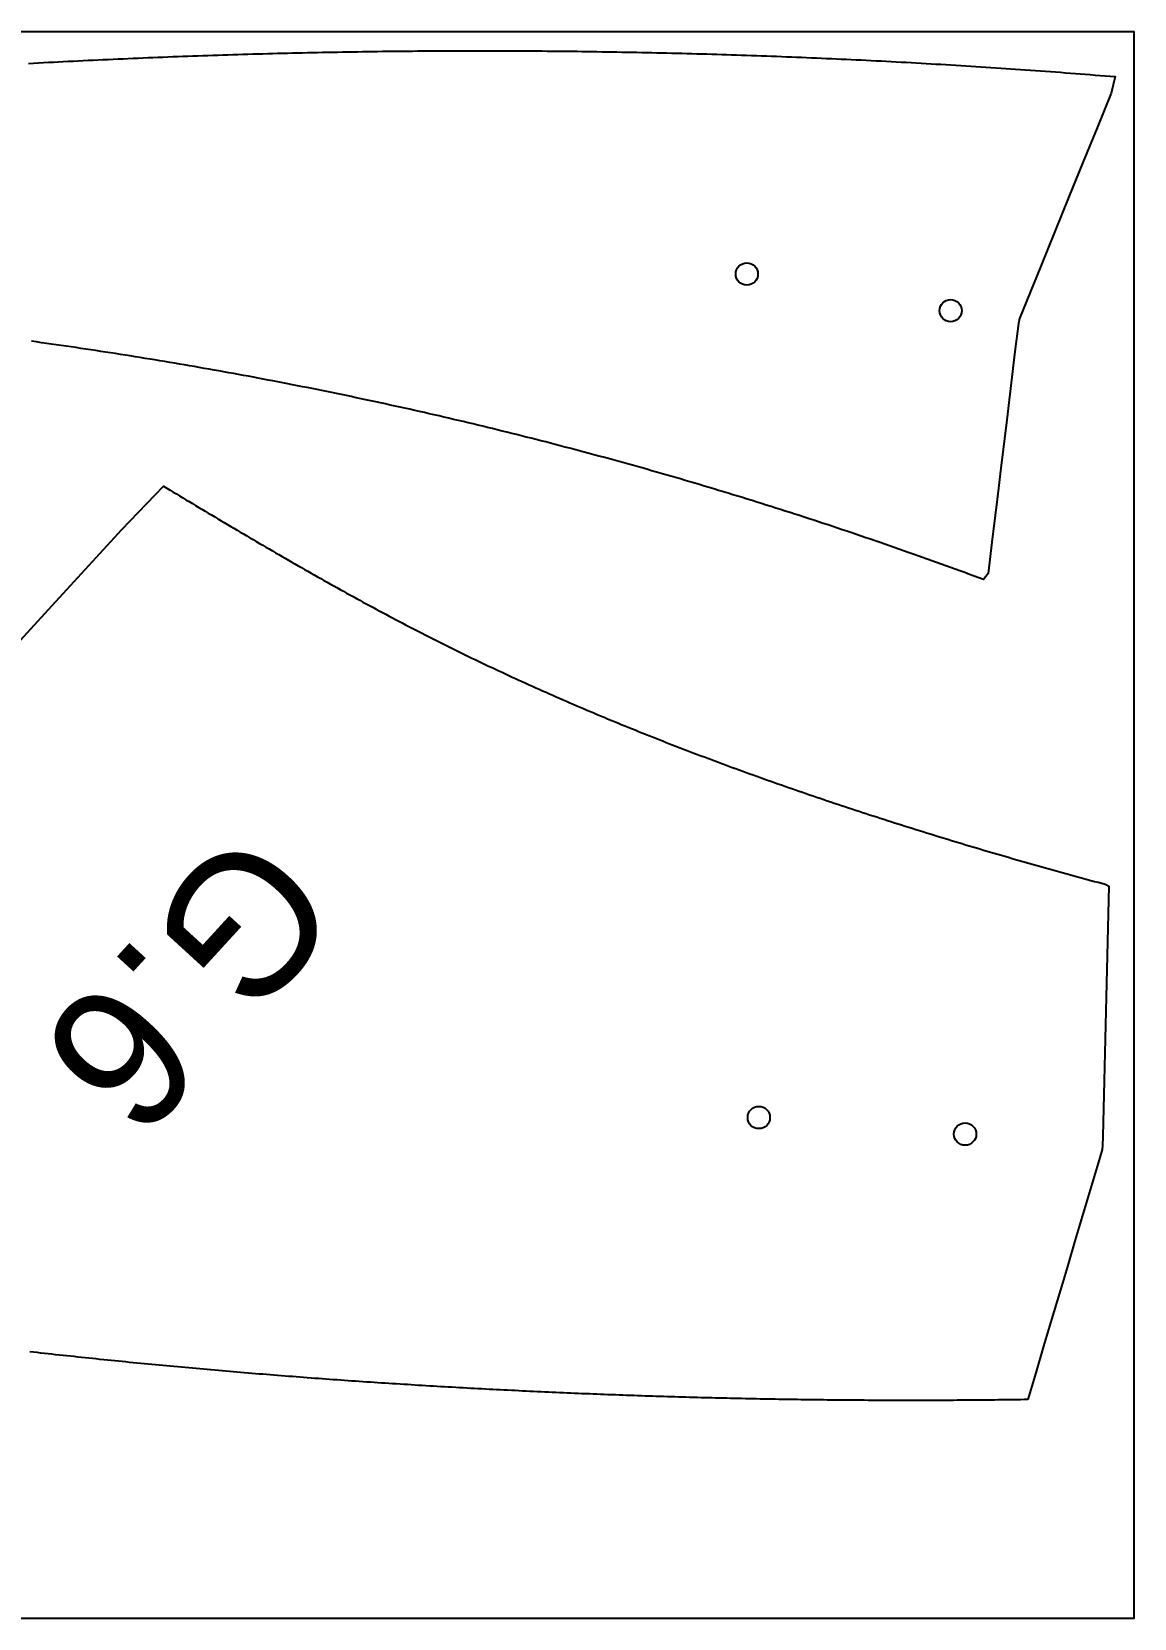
# Model space of a CAD drawing. Extents: x 2 to 206, y 2 to 48.
# Drawn here: x 64.36 to 96.32, y 1.94 to 47.94 of the extents above; entities that cross this region are included whole.
import ezdxf

# ---------------------------------------------------------------- set-up
doc = ezdxf.new("R2010")
doc.units = 0
doc.layers.get('0').update_dxf_attribs({"linetype": 'CONTINUOUS'})
for name, color, linetype in [('ANNOTATION', 7, 'CONTINUOUS'), ('CUT_SHEET', 1, 'CONTINUOUS'), ('DRILLING', 3, 'CONTINUOUS')]:
    doc.layers.add(name, color=color, linetype=linetype)
doc.styles.add('TW_CEN_MT', font='txt')

# ---------------------------------------------------------------- blocks, each defined once
blk = doc.blocks.new('*U10')
at = {"layer": 'ANNOTATION', "color": 7, "style": 'TW_CEN_MT'}
blk.add_text('G.6', height=4.1481, rotation=227.5486, dxfattribs=at).set_placement((70.441, 25.075))

msp = doc.modelspace()

# ---------------------------------------------------------------- linework, layer by layer
for points in [[(64.2611, 47.0215, 0), (64.4055, 47.0295, 0), (64.5499, 47.0374, 0), (64.6943, 47.0452, 0), (64.8387, 47.053, 0), (64.9831, 47.0606, 0), (65.1275, 47.0682, 0), (65.2719, 47.0757, 0), (65.4163, 47.0831, 0), (65.5607, 47.0904, 0), (65.7051, 47.0976, 0), (65.8496, 47.1047, 0), (65.994, 47.1118, 0), (66.1384, 47.1187, 0), (66.2829, 47.1256, 0), (66.4273, 47.1324, 0), (66.5718, 47.1391, 0), (66.7162, 47.1457, 0), (66.8607, 47.1523, 0), (67.0052, 47.1587, 0), (67.1497, 47.1651, 0), (67.2941, 47.1713, 0), (67.4386, 47.1775, 0), (67.5831, 47.1836, 0), (67.7276, 47.1896, 0), (67.8721, 47.1955, 0), (68.0166, 47.2013, 0), (68.1611, 47.2071, 0), (68.3056, 47.2127, 0), (68.4501, 47.2183, 0), (68.5946, 47.2238, 0), (68.7391, 47.2292, 0), (68.8837, 47.2344, 0), (69.0282, 47.2397, 0), (69.1727, 47.2448, 0), (69.3173, 47.2498, 0), (69.4618, 47.2547, 0), (69.6063, 47.2596, 0), (69.7509, 47.2644, 0), (69.8954, 47.269, 0), (70.04, 47.2736, 0), (70.1845, 47.2781, 0), (70.3291, 47.2825, 0), (70.4737, 47.2868, 0), (70.6182, 47.2911, 0), (70.7628, 47.2952, 0), (70.9074, 47.2993, 0), (71.052, 47.3032, 0), (71.1965, 47.3071, 0), (71.3411, 47.3109, 0), (71.4857, 47.3146, 0), (71.6303, 47.3182, 0), (71.7749, 47.3217, 0), (71.9195, 47.3251, 0), (72.0641, 47.3285, 0), (72.2087, 47.3317, 0), (72.3533, 47.3349, 0), (72.4979, 47.3379, 0), (72.6425, 47.3409, 0), (72.7871, 47.3438, 0), (72.9317, 47.3466, 0), (73.0763, 47.3493, 0), (73.2209, 47.3519, 0), (73.3656, 47.3545, 0), (73.5102, 47.3569, 0), (73.6548, 47.3593, 0), (73.7994, 47.3615, 0), (73.944, 47.3637, 0), (74.0887, 47.3658, 0), (74.2333, 47.3678, 0), (74.3779, 47.3697, 0), (74.5226, 47.3715, 0), (74.6672, 47.3732, 0), (74.8118, 47.3748, 0), (74.9565, 47.3764, 0), (75.1011, 47.3778, 0), (75.2457, 47.3792, 0), (75.3904, 47.3805, 0), (75.535, 47.3816, 0), (75.6796, 47.3827, 0), (75.8243, 47.3837, 0), (75.9689, 47.3846, 0), (76.1136, 47.3854, 0), (76.2582, 47.3862, 0), (76.4029, 47.3868, 0), (76.5475, 47.3874, 0), (76.6921, 47.3878, 0), (76.8368, 47.3882, 0), (76.9814, 47.3885, 0), (77.1261, 47.3886, 0), (77.2707, 47.3887, 0), (77.4154, 47.3887, 0), (77.56, 47.3886, 0), (77.7047, 47.3885, 0), (77.8493, 47.3882, 0), (77.994, 47.3878, 0), (78.1386, 47.3874, 0), (78.2832, 47.3868, 0), (78.4279, 47.3862, 0), (78.5725, 47.3855, 0), (78.7172, 47.3847, 0), (78.8618, 47.3837, 0), (79.0065, 47.3828, 0), (79.1511, 47.3817, 0), (79.2958, 47.3805, 0), (79.4404, 47.3792, 0), (79.585, 47.3778, 0), (79.7297, 47.3764, 0), (79.8743, 47.3748, 0), (80.0189, 47.3732, 0), (80.1636, 47.3715, 0), (80.3082, 47.3696, 0), (80.4528, 47.3677, 0), (80.5975, 47.3657, 0), (80.7421, 47.3636, 0), (80.8867, 47.3614, 0), (81.0314, 47.3592, 0), (81.176, 47.3568, 0), (81.3206, 47.3543, 0), (81.4652, 47.3518, 0), (81.6099, 47.3491, 0), (81.7545, 47.3464, 0), (81.8991, 47.3436, 0), (82.0437, 47.3406, 0), (82.1883, 47.3376, 0), (82.3329, 47.3345, 0), (82.4775, 47.3313, 0), (82.6221, 47.328, 0), (82.7667, 47.3246, 0), (82.9113, 47.3212, 0), (83.0559, 47.3176, 0), (83.2005, 47.3139, 0), (83.3451, 47.3102, 0), (83.4897, 47.3064, 0), (83.6343, 47.3024, 0), (83.7789, 47.2984, 0), (83.9235, 47.2943, 0), (84.0681, 47.2901, 0), (84.2126, 47.2857, 0), (84.3572, 47.2813, 0), (84.5018, 47.2769, 0), (84.6463, 47.2723, 0), (84.7909, 47.2676, 0), (84.9355, 47.2628, 0), (85.08, 47.258, 0), (85.2246, 47.253, 0), (85.3691, 47.248, 0), (85.5137, 47.2428, 0), (85.6582, 47.2376, 0), (85.8027, 47.2323, 0), (85.9473, 47.2268, 0), (86.0918, 47.2213, 0), (86.2363, 47.2157, 0), (86.3809, 47.21, 0), (86.5254, 47.2042, 0), (86.6699, 47.1984, 0), (86.8144, 47.1924, 0), (86.9589, 47.1863, 0), (87.1034, 47.1801, 0), (87.2479, 47.1739, 0), (87.3924, 47.1675, 0), (87.5369, 47.1611, 0), (87.6814, 47.1546, 0), (87.8258, 47.1479, 0), (87.9703, 47.1412, 0), (88.1148, 47.1344, 0), (88.2593, 47.1275, 0), (88.4037, 47.1205, 0), (88.5482, 47.1134, 0), (88.6926, 47.1062, 0), (88.8371, 47.0989, 0), (88.9815, 47.0915, 0), (89.1259, 47.084, 0), (89.2704, 47.0765, 0), (89.4148, 47.0688, 0), (89.5592, 47.0611, 0), (89.7036, 47.0532, 0), (89.848, 47.0453, 0), (89.9924, 47.0372, 0), (90.1368, 47.0291, 0), (90.2812, 47.0209, 0), (90.4256, 47.0126, 0), (90.57, 47.0041, 0), (90.7143, 46.9956, 0), (90.8587, 46.987, 0), (91.003, 46.9783, 0), (91.1474, 46.9695, 0), (91.2917, 46.9607, 0), (91.4361, 46.9517, 0), (91.5804, 46.9426, 0), (91.7247, 46.9334, 0), (91.8691, 46.9242, 0), (92.0134, 46.9148, 0), (92.1577, 46.9054, 0), (92.302, 46.8958, 0), (92.4463, 46.8862, 0), (92.5906, 46.8765, 0), (92.7348, 46.8666, 0), (92.8791, 46.8567, 0), (93.0234, 46.8467, 0), (93.1676, 46.8366, 0), (93.3119, 46.8264, 0), (93.4561, 46.8161, 0), (93.6004, 46.8057, 0), (93.7446, 46.7952, 0), (93.8888, 46.7846, 0), (94.033, 46.7739, 0), (94.1772, 46.7632, 0), (94.3214, 46.7523, 0), (94.4656, 46.7413, 0), (94.6098, 46.7303, 0), (94.754, 46.7192, 0), (94.8981, 46.7079, 0), (95.0423, 46.6966, 0), (95.1865, 46.6852, 0), (95.3306, 46.6736, 0), (95.4747, 46.662, 0), (95.6189, 46.6503, 0), (95.763, 46.6385, 0), (95.645, 46.1561, 0), (95.2375, 45.1541, 0), (94.83, 44.152, 0), (94.4224, 43.1499, 0), (94.0149, 42.1479, 0), (93.6074, 41.1458, 0), (93.1999, 40.1437, 0), (92.9925, 39.6251, 0), (92.9591, 39.4844, 0), (92.8597, 38.6711, 0), (92.7297, 37.5972, 0), (92.5996, 36.5232, 0), (92.4695, 35.4493, 0), (92.3394, 34.3754, 0), (92.2094, 33.3015, 0), (92.0793, 32.2276, 0), (91.9447, 32.0567, 0), (91.8091, 32.1071, 0), (91.6733, 32.1573, 0), (91.5375, 32.2074, 0), (91.4017, 32.2573, 0), (91.2658, 32.3071, 0), (91.1299, 32.3567, 0), (90.9939, 32.4062, 0), (90.8578, 32.4555, 0), (90.7217, 32.5046, 0), (90.5856, 32.5537, 0), (90.4494, 32.6025, 0), (90.3131, 32.6512, 0), (90.1768, 32.6998, 0), (90.0404, 32.7482, 0), (89.904, 32.7965, 0), (89.7676, 32.8446, 0), (89.6311, 32.8925, 0), (89.4945, 32.9403, 0), (89.3579, 32.988, 0), (89.2212, 33.0355, 0), (89.0845, 33.0828, 0), (88.9478, 33.13, 0), (88.811, 33.177, 0), (88.6741, 33.2239, 0), (88.5372, 33.2706, 0), (88.4002, 33.3172, 0), (88.2632, 33.3636, 0), (88.1261, 33.4099, 0), (87.989, 33.456, 0), (87.8519, 33.502, 0), (87.7147, 33.5478, 0), (87.5774, 33.5934, 0), (87.4401, 33.6389, 0), (87.3027, 33.6843, 0), (87.1653, 33.7295, 0), (87.0279, 33.7745, 0), (86.8904, 33.8194, 0), (86.7528, 33.8641, 0), (86.6152, 33.9087, 0), (86.4776, 33.9531, 0), (86.3399, 33.9973, 0), (86.2021, 34.0414, 0), (86.0643, 34.0854, 0), (85.9265, 34.1292, 0), (85.7886, 34.1728, 0), (85.6506, 34.2163, 0), (85.5127, 34.2596, 0), (85.3746, 34.3027, 0), (85.2365, 34.3457, 0), (85.0984, 34.3886, 0), (84.9602, 34.4313, 0), (84.822, 34.4738, 0), (84.6837, 34.5162, 0), (84.5454, 34.5584, 0), (84.407, 34.6005, 0), (84.2686, 34.6424, 0), (84.1302, 34.6841, 0), (83.9917, 34.7257, 0), (83.8531, 34.7672, 0), (83.7145, 34.8084, 0), (83.5759, 34.8495, 0), (83.4372, 34.8905, 0), (83.2984, 34.9313, 0), (83.1596, 34.9719, 0), (83.0208, 35.0124, 0), (82.8819, 35.0527, 0), (82.743, 35.0929, 0), (82.604, 35.1329, 0), (82.465, 35.1728, 0), (82.3259, 35.2124, 0), (82.1868, 35.252, 0), (82.0477, 35.2913, 0), (81.9085, 35.3305, 0), (81.7692, 35.3696, 0), (81.6299, 35.4085, 0), (81.4906, 35.4472, 0), (81.3512, 35.4858, 0), (81.2118, 35.5242, 0), (81.0723, 35.5624, 0), (80.9328, 35.6005, 0), (80.7932, 35.6384, 0), (80.6536, 35.6762, 0), (80.514, 35.7138, 0), (80.3743, 35.7513, 0), (80.2345, 35.7885, 0), (80.0948, 35.8256, 0), (79.9549, 35.8626, 0), (79.8151, 35.8994, 0), (79.6751, 35.936, 0), (79.5352, 35.9725, 0), (79.3952, 36.0088, 0), (79.2551, 36.045, 0), (79.115, 36.0809, 0), (78.9749, 36.1168, 0), (78.8347, 36.1524, 0), (78.6945, 36.1879, 0), (78.5543, 36.2233, 0), (78.414, 36.2585, 0), (78.2736, 36.2935, 0), (78.1332, 36.3283, 0), (77.9928, 36.363, 0), (77.8523, 36.3976, 0), (77.7118, 36.4319, 0), (77.5713, 36.4661, 0), (77.4307, 36.5002, 0), (77.29, 36.5341, 0), (77.1494, 36.5678, 0), (77.0086, 36.6014, 0), (76.8679, 36.6348, 0), (76.7271, 36.668, 0), (76.5863, 36.7011, 0), (76.4454, 36.7341, 0), (76.3045, 36.7668, 0), (76.1635, 36.7995, 0), (76.0225, 36.8319, 0), (75.8815, 36.8642, 0), (75.7404, 36.8963, 0), (75.5993, 36.9283, 0), (75.4582, 36.9601, 0), (75.317, 36.9918, 0), (75.1758, 37.0233, 0), (75.0345, 37.0546, 0), (74.8933, 37.0858, 0), (74.7519, 37.1169, 0), (74.6106, 37.1477, 0), (74.4692, 37.1784, 0), (74.3277, 37.209, 0), (74.1863, 37.2394, 0), (74.0448, 37.2696, 0), (73.9032, 37.2997, 0), (73.7616, 37.3296, 0), (73.62, 37.3594, 0), (73.4784, 37.389, 0), (73.3367, 37.4185, 0), (73.195, 37.4478, 0), (73.0532, 37.4769, 0), (72.9114, 37.5059, 0), (72.7696, 37.5347, 0), (72.6278, 37.5634, 0), (72.4859, 37.5919, 0), (72.344, 37.6203, 0), (72.202, 37.6485, 0), (72.06, 37.6766, 0), (71.918, 37.7045, 0), (71.776, 37.7322, 0), (71.6339, 37.7598, 0), (71.4918, 37.7872, 0), (71.3497, 37.8145, 0), (71.2075, 37.8416, 0), (71.0653, 37.8686, 0), (70.9231, 37.8954, 0), (70.7808, 37.9221, 0), (70.6385, 37.9486, 0), (70.4962, 37.9749, 0), (70.3538, 38.0011, 0), (70.2114, 38.0271, 0), (70.069, 38.053, 0), (69.9266, 38.0788, 0), (69.7841, 38.1044, 0), (69.6416, 38.1298, 0), (69.4991, 38.1551, 0), (69.3565, 38.1802, 0), (69.2139, 38.2051, 0), (69.0713, 38.23, 0), (68.9287, 38.2546, 0), (68.786, 38.2791, 0), (68.6433, 38.3035, 0), (68.5006, 38.3277, 0), (68.3578, 38.3518, 0), (68.2151, 38.3757, 0), (68.0723, 38.3994, 0), (67.9294, 38.423, 0), (67.7866, 38.4465, 0), (67.6437, 38.4698, 0), (67.5008, 38.4929, 0), (67.3579, 38.5159, 0), (67.2149, 38.5387, 0), (67.0719, 38.5614, 0), (66.9289, 38.584, 0), (66.7859, 38.6064, 0), (66.6428, 38.6286, 0), (66.4998, 38.6507, 0), (66.3567, 38.6726, 0), (66.2135, 38.6944, 0), (66.0704, 38.7161, 0), (65.9272, 38.7376, 0), (65.784, 38.7589, 0), (65.6408, 38.7801, 0), (65.4976, 38.8011, 0), (65.3543, 38.822, 0), (65.211, 38.8428, 0), (65.0677, 38.8634, 0), (64.9244, 38.8838, 0), (64.781, 38.9041, 0), (64.6377, 38.9242, 0), (64.4943, 38.9442, 0), (64.3509, 38.9641, 0)], [(62.5092, 28.634, 0), (64.7384, 31.0708, 0), (66.9675, 33.5077, 0), (68.181, 34.7597, 0), (68.2734, 34.7042, 0), (68.3658, 34.6486, 0), (68.4582, 34.5931, 0), (68.5507, 34.5375, 0), (68.6432, 34.482, 0), (68.7356, 34.4265, 0), (68.8281, 34.3711, 0), (68.9206, 34.3156, 0), (69.0131, 34.2602, 0), (69.1056, 34.2048, 0), (69.1981, 34.1495, 0), (69.2907, 34.0941, 0), (69.3832, 34.0388, 0), (69.4758, 33.9836, 0), (69.5684, 33.9283, 0), (69.661, 33.8731, 0), (69.7537, 33.818, 0), (69.8463, 33.7629, 0), (69.939, 33.7078, 0), (70.0317, 33.6528, 0), (70.1244, 33.5978, 0), (70.2172, 33.5429, 0), (70.31, 33.488, 0), (70.4028, 33.4331, 0), (70.4956, 33.3784, 0), (70.5885, 33.3236, 0), (70.6814, 33.269, 0), (70.7743, 33.2144, 0), (70.8672, 33.1598, 0), (70.9602, 33.1053, 0), (71.0532, 33.0509, 0), (71.1463, 32.9966, 0), (71.2394, 32.9423, 0), (71.3325, 32.8881, 0), (71.4256, 32.8339, 0), (71.5188, 32.7798, 0), (71.6121, 32.7258, 0), (71.7053, 32.6719, 0), (71.7987, 32.6181, 0), (71.892, 32.5643, 0), (71.9854, 32.5106, 0), (72.0789, 32.457, 0), (72.1723, 32.4035, 0), (72.2659, 32.3501, 0), (72.3594, 32.2968, 0), (72.4531, 32.2435, 0), (72.5467, 32.1904, 0), (72.6405, 32.1373, 0), (72.7342, 32.0844, 0), (72.828, 32.0315, 0), (72.9219, 31.9787, 0), (73.0158, 31.9261, 0), (73.1098, 31.8735, 0), (73.2038, 31.8211, 0), (73.2979, 31.7687, 0), (73.3921, 31.7165, 0), (73.4863, 31.6643, 0), (73.5805, 31.6123, 0), (73.6748, 31.5604, 0), (73.7692, 31.5086, 0), (73.8637, 31.457, 0), (73.9582, 31.4054, 0), (74.0527, 31.354, 0), (74.1473, 31.3027, 0), (74.242, 31.2515, 0), (74.3368, 31.2005, 0), (74.4316, 31.1495, 0), (74.5265, 31.0987, 0), (74.6214, 31.0481, 0), (74.7165, 30.9976, 0), (74.8116, 30.9472, 0), (74.9067, 30.8969, 0), (75.002, 30.8468, 0), (75.0973, 30.7968, 0), (75.1927, 30.747, 0), (75.2881, 30.6973, 0), (75.3836, 30.6477, 0), (75.4793, 30.5983, 0), (75.5749, 30.5491, 0), (75.6707, 30.5, 0), (75.7665, 30.4511, 0), (75.8625, 30.4023, 0), (75.9585, 30.3536, 0), (76.0545, 30.3052, 0), (76.1507, 30.2568, 0), (76.2469, 30.2086, 0), (76.3432, 30.1606, 0), (76.4396, 30.1127, 0), (76.5361, 30.065, 0), (76.6326, 30.0174, 0), (76.7292, 29.97, 0), (76.8259, 29.9227, 0), (76.9227, 29.8755, 0), (77.0195, 29.8285, 0), (77.1164, 29.7817, 0), (77.2134, 29.735, 0), (77.3105, 29.6884, 0), (77.4076, 29.642, 0), (77.5048, 29.5957, 0), (77.6021, 29.5496, 0), (77.6994, 29.5036, 0), (77.7968, 29.4578, 0), (77.8943, 29.4121, 0), (77.9918, 29.3665, 0), (78.0895, 29.3211, 0), (78.1872, 29.2758, 0), (78.2849, 29.2307, 0), (78.3827, 29.1857, 0), (78.4806, 29.1409, 0), (78.5786, 29.0961, 0), (78.6766, 29.0516, 0), (78.7747, 29.0071, 0), (78.8729, 28.9628, 0), (78.9711, 28.9187, 0), (79.0694, 28.8746, 0), (79.1678, 28.8307, 0), (79.2662, 28.787, 0), (79.3647, 28.7433, 0), (79.4632, 28.6999, 0), (79.5618, 28.6565, 0), (79.6605, 28.6133, 0), (79.7593, 28.5702, 0), (79.8581, 28.5272, 0), (79.9569, 28.4844, 0), (80.0559, 28.4417, 0), (80.1548, 28.3991, 0), (80.2539, 28.3567, 0), (80.353, 28.3144, 0), (80.4522, 28.2722, 0), (80.5514, 28.2302, 0), (80.6507, 28.1882, 0), (80.75, 28.1464, 0), (80.8494, 28.1048, 0), (80.9489, 28.0632, 0), (81.0484, 28.0218, 0), (81.148, 27.9805, 0), (81.2476, 27.9394, 0), (81.3473, 27.8983, 0), (81.4471, 27.8574, 0), (81.5469, 27.8166, 0), (81.6467, 27.776, 0), (81.7467, 27.7354, 0), (81.8466, 27.695, 0), (81.9466, 27.6547, 0), (82.0467, 27.6145, 0), (82.1468, 27.5745, 0), (82.247, 27.5345, 0), (82.3473, 27.4947, 0), (82.4475, 27.455, 0), (82.5479, 27.4154, 0), (82.6483, 27.376, 0), (82.7487, 27.3366, 0), (82.8492, 27.2974, 0), (82.9497, 27.2583, 0), (83.0503, 27.2193, 0), (83.1509, 27.1804, 0), (83.2516, 27.1416, 0), (83.3524, 27.103, 0), (83.4532, 27.0644, 0), (83.554, 27.026, 0), (83.6549, 26.9877, 0), (83.7558, 26.9495, 0), (83.8568, 26.9114, 0), (83.9578, 26.8734, 0), (84.0588, 26.8356, 0), (84.1599, 26.7978, 0), (84.2611, 26.7602, 0), (84.3623, 26.7227, 0), (84.4635, 26.6852, 0), (84.5648, 26.6479, 0), (84.6661, 26.6107, 0), (84.7675, 26.5736, 0), (84.8689, 26.5366, 0), (84.9704, 26.4997, 0), (85.0719, 26.4629, 0), (85.1734, 26.4263, 0), (85.275, 26.3897, 0), (85.3766, 26.3532, 0), (85.4783, 26.3169, 0), (85.58, 26.2806, 0), (85.6817, 26.2445, 0), (85.7835, 26.2084, 0), (85.8853, 26.1725, 0), (85.9871, 26.1366, 0), (86.089, 26.1009, 0), (86.191, 26.0652, 0), (86.2929, 26.0297, 0), (86.3949, 25.9942, 0), (86.497, 25.9589, 0), (86.599, 25.9236, 0), (86.7011, 25.8885, 0), (86.8033, 25.8534, 0), (86.9055, 25.8185, 0), (87.0077, 25.7836, 0), (87.1099, 25.7488, 0), (87.2122, 25.7142, 0), (87.3145, 25.6796, 0), (87.4168, 25.6451, 0), (87.5192, 25.6107, 0), (87.6216, 25.5764, 0), (87.7241, 25.5422, 0), (87.8265, 25.5081, 0), (87.929, 25.4741, 0), (88.0316, 25.4402, 0), (88.1341, 25.4063, 0), (88.2367, 25.3726, 0), (88.3393, 25.339, 0), (88.442, 25.3054, 0), (88.5447, 25.2719, 0), (88.6474, 25.2385, 0), (88.7501, 25.2052, 0), (88.8528, 25.172, 0), (88.9556, 25.1389, 0), (89.0584, 25.1059, 0), (89.1613, 25.0729, 0), (89.2641, 25.04, 0), (89.367, 25.0073, 0), (89.4699, 24.9746, 0), (89.5728, 24.942, 0), (89.6758, 24.9094, 0), (89.7788, 24.877, 0), (89.8818, 24.8446, 0), (89.9848, 24.8123, 0), (90.0879, 24.7801, 0), (90.1909, 24.748, 0), (90.294, 24.716, 0), (90.3972, 24.6841, 0), (90.5003, 24.6522, 0), (90.6035, 24.6204, 0), (90.7066, 24.5887, 0), (90.8099, 24.5571, 0), (90.9131, 24.5256, 0), (91.0163, 24.4941, 0), (91.1196, 24.4628, 0), (91.2229, 24.4315, 0), (91.3263, 24.4003, 0), (91.4296, 24.3692, 0), (91.533, 24.3382, 0), (91.6364, 24.3072, 0), (91.7398, 24.2764, 0), (91.8432, 24.2456, 0), (91.9467, 24.2149, 0), (92.0502, 24.1843, 0), (92.1537, 24.1538, 0), (92.2572, 24.1233, 0), (92.3607, 24.093, 0), (92.4643, 24.0627, 0), (92.5679, 24.0325, 0), (92.6715, 24.0024, 0), (92.7752, 23.9724, 0), (92.8788, 23.9425, 0), (92.9825, 23.9126, 0), (93.0862, 23.8829, 0), (93.1899, 23.8532, 0), (93.2937, 23.8236, 0), (93.3974, 23.7941, 0), (93.5012, 23.7646, 0), (93.605, 23.7353, 0), (93.7089, 23.7061, 0), (93.8127, 23.6769, 0), (93.9166, 23.6478, 0), (94.0205, 23.6188, 0), (94.1244, 23.5899, 0), (94.2284, 23.5611, 0), (94.3323, 23.5323, 0), (94.4363, 23.5037, 0), (94.5403, 23.4751, 0), (94.6444, 23.4466, 0), (94.7484, 23.4182, 0), (94.8525, 23.3899, 0), (94.9566, 23.3616, 0), (95.0607, 23.3335, 0), (95.1648, 23.3054, 0), (95.269, 23.2775, 0), (95.3731, 23.2496, 0), (95.4773, 23.2218, 0), (95.5773, 23.1669, 0), (95.5586, 22.3611, 0), (95.5399, 21.5554, 0), (95.5213, 20.7496, 0), (95.5026, 19.9439, 0), (95.4839, 19.1381, 0), (95.4652, 18.3324, 0), (95.4466, 17.5266, 0), (95.4279, 16.7209, 0), (95.4092, 15.9151, 0), (95.3995, 15.6338, 0), (95.3825, 15.5273, 0), (95.2982, 15.2333, 0), (95.0686, 14.4607, 0), (94.839, 13.6881, 0), (94.6094, 12.9155, 0), (94.3798, 12.143, 0), (94.1502, 11.3704, 0), (93.9206, 10.5978, 0), (93.691, 9.82525, 0), (93.4614, 9.05268, 0), (93.2318, 8.28011, 0)], [(93.2318, 8.28011, 0), (93.1241, 8.27852, 0), (93.0163, 8.27697, 0), (92.9086, 8.27548, 0), (92.8009, 8.27405, 0), (92.6932, 8.27266, 0), (92.5854, 8.27133, 0), (92.4777, 8.27004, 0), (92.37, 8.26881, 0), (92.2622, 8.26763, 0), (92.1545, 8.2665, 0), (92.0468, 8.26543, 0), (91.939, 8.2644, 0), (91.8313, 8.26343, 0), (91.7236, 8.26251, 0), (91.6158, 8.26164, 0), (91.5081, 8.26082, 0), (91.4004, 8.26005, 0), (91.2926, 8.25934, 0), (91.1849, 8.25867, 0), (91.0772, 8.25806, 0), (90.9694, 8.2575, 0), (90.8617, 8.25698, 0), (90.754, 8.25653, 0), (90.6462, 8.25612, 0), (90.5385, 8.25576, 0), (90.4308, 8.25545, 0), (90.323, 8.2552, 0), (90.2153, 8.255, 0), (90.1076, 8.25484, 0), (89.9998, 8.25474, 0), (89.8921, 8.25469, 0), (89.7843, 8.25469, 0), (89.6766, 8.25474, 0), (89.5689, 8.25485, 0), (89.4611, 8.255, 0), (89.3534, 8.25521, 0), (89.2457, 8.25546, 0), (89.1379, 8.25577, 0), (89.0302, 8.25613, 0), (88.9225, 8.25653, 0), (88.8147, 8.25699, 0), (88.707, 8.2575, 0), (88.5992, 8.25806, 0), (88.4915, 8.25867, 0), (88.3838, 8.25934, 0), (88.276, 8.26005, 0), (88.1683, 8.26081, 0), (88.0606, 8.26163, 0), (87.9528, 8.26249, 0), (87.8451, 8.26341, 0), (87.7374, 8.26437, 0), (87.6296, 8.26539, 0), (87.5219, 8.26646, 0), (87.4142, 8.26757, 0), (87.3064, 8.26874, 0), (87.1987, 8.26996, 0), (87.091, 8.27123, 0), (86.9833, 8.27255, 0), (86.8755, 8.27392, 0), (86.7678, 8.27534, 0), (86.6601, 8.27681, 0), (86.5523, 8.27833, 0), (86.4446, 8.2799, 0), (86.3369, 8.28152, 0), (86.2292, 8.28319, 0), (86.1214, 8.28491, 0), (86.0137, 8.28668, 0), (85.906, 8.2885, 0), (85.7983, 8.29037, 0), (85.6905, 8.2923, 0), (85.5828, 8.29427, 0), (85.4751, 8.29629, 0), (85.3674, 8.29836, 0), (85.2597, 8.30048, 0), (85.1519, 8.30265, 0), (85.0442, 8.30488, 0), (84.9365, 8.30715, 0), (84.8288, 8.30947, 0), (84.7211, 8.31184, 0), (84.6134, 8.31426, 0), (84.5056, 8.31673, 0), (84.3979, 8.31925, 0), (84.2902, 8.32182, 0), (84.1825, 8.32444, 0), (84.0748, 8.32711, 0), (83.9671, 8.32983, 0), (83.8594, 8.3326, 0), (83.7517, 8.33542, 0), (83.644, 8.33829, 0), (83.5363, 8.34121, 0), (83.4286, 8.34417, 0), (83.3209, 8.34719, 0), (83.2132, 8.35026, 0), (83.1055, 8.35337, 0), (82.9978, 8.35654, 0), (82.8901, 8.35975, 0), (82.7824, 8.36302, 0), (82.6747, 8.36633, 0), (82.567, 8.3697, 0), (82.4593, 8.37311, 0), (82.3516, 8.37657, 0), (82.2439, 8.38008, 0), (82.1362, 8.38364, 0), (82.0285, 8.38725, 0), (81.9208, 8.39091, 0), (81.8132, 8.39462, 0), (81.7055, 8.39837, 0), (81.5978, 8.40218, 0), (81.4901, 8.40603, 0), (81.3824, 8.40994, 0), (81.2748, 8.41389, 0), (81.1671, 8.41789, 0), (81.0594, 8.42195, 0), (80.9518, 8.42605, 0), (80.8441, 8.43019, 0), (80.7364, 8.43439, 0), (80.6287, 8.43864, 0), (80.5211, 8.44294, 0), (80.4134, 8.44728, 0), (80.3058, 8.45167, 0), (80.1981, 8.45612, 0), (80.0904, 8.46061, 0), (79.9828, 8.46515, 0), (79.8751, 8.46973, 0), (79.7675, 8.47437, 0), (79.6598, 8.47906, 0), (79.5522, 8.48379, 0), (79.4445, 8.48858, 0), (79.3369, 8.49341, 0), (79.2293, 8.49829, 0), (79.1216, 8.50322, 0), (79.014, 8.50819, 0), (78.9063, 8.51322, 0), (78.7987, 8.51829, 0), (78.6911, 8.52342, 0), (78.5834, 8.52859, 0), (78.4758, 8.53381, 0), (78.3682, 8.53907, 0), (78.2606, 8.54439, 0), (78.1529, 8.54976, 0), (78.0453, 8.55517, 0), (77.9377, 8.56063, 0), (77.8301, 8.56614, 0), (77.7225, 8.5717, 0), (77.6149, 8.5773, 0), (77.5072, 8.58296, 0), (77.3996, 8.58866, 0), (77.292, 8.59441, 0), (77.1844, 8.60021, 0), (77.0768, 8.60606, 0), (76.9692, 8.61195, 0), (76.8616, 8.6179, 0), (76.7541, 8.62389, 0), (76.6465, 8.62993, 0), (76.5389, 8.63603, 0), (76.4313, 8.64217, 0), (76.3237, 8.64836, 0), (76.2161, 8.65459, 0), (76.1086, 8.66088, 0), (76.001, 8.66722, 0), (75.8934, 8.6736, 0), (75.7858, 8.68004, 0), (75.6783, 8.68652, 0), (75.5707, 8.69306, 0), (75.4632, 8.69964, 0), (75.3556, 8.70627, 0), (75.248, 8.71296, 0), (75.1405, 8.71969, 0), (75.033, 8.72647, 0), (74.9254, 8.7333, 0), (74.8179, 8.74018, 0), (74.7103, 8.74711, 0), (74.6028, 8.7541, 0), (74.4953, 8.76113, 0), (74.3877, 8.76821, 0), (74.2802, 8.77534, 0), (74.1727, 8.78252, 0), (74.0652, 8.78975, 0), (73.9577, 8.79703, 0), (73.8502, 8.80437, 0), (73.7427, 8.81175, 0), (73.6352, 8.81918, 0), (73.5277, 8.82667, 0), (73.4202, 8.8342, 0), (73.3127, 8.84179, 0), (73.2052, 8.84942, 0), (73.0977, 8.85711, 0), (72.9902, 8.86484, 0), (72.8827, 8.87263, 0), (72.7753, 8.88047, 0), (72.6678, 8.88836, 0), (72.5603, 8.8963, 0), (72.4529, 8.90429, 0), (72.3454, 8.91234, 0), (72.238, 8.92043, 0), (72.1305, 8.92858, 0), (72.0231, 8.93678, 0), (71.9156, 8.94503, 0), (71.8082, 8.95333, 0), (71.7008, 8.96168, 0), (71.5933, 8.97008, 0), (71.4859, 8.97854, 0), (71.3785, 8.98704, 0), (71.2711, 8.9956, 0), (71.1637, 9.00421, 0), (71.0563, 9.01287, 0), (70.9489, 9.02159, 0), (70.8415, 9.03035, 0), (70.7341, 9.03917, 0), (70.6267, 9.04804, 0), (70.5193, 9.05697, 0), (70.4119, 9.06594, 0), (70.3046, 9.07497, 0), (70.1972, 9.08405, 0), (70.0898, 9.09318, 0), (69.9825, 9.10237, 0), (69.8751, 9.1116, 0), (69.7678, 9.12089, 0), (69.6604, 9.13024, 0), (69.5531, 9.13963, 0), (69.4458, 9.14908, 0), (69.3384, 9.15858, 0), (69.2311, 9.16813, 0), (69.1238, 9.17774, 0), (69.0165, 9.1874, 0), (68.9092, 9.19711, 0), (68.8019, 9.20688, 0), (68.6946, 9.2167, 0), (68.5873, 9.22657, 0), (68.48, 9.2365, 0), (68.3727, 9.24648, 0), (68.2654, 9.25651, 0), (68.1582, 9.2666, 0), (68.0509, 9.27674, 0), (67.9436, 9.28693, 0), (67.8364, 9.29718, 0), (67.7291, 9.30748, 0), (67.6219, 9.31783, 0), (67.5147, 9.32824, 0), (67.4074, 9.33871, 0), (67.3002, 9.34922, 0), (67.193, 9.35979, 0), (67.0858, 9.37042, 0), (66.9786, 9.3811, 0), (66.8714, 9.39183, 0), (66.7642, 9.40262, 0), (66.657, 9.41346, 0), (66.5498, 9.42436, 0), (66.4426, 9.43531, 0), (66.3354, 9.44631, 0), (66.2283, 9.45737, 0), (66.1211, 9.46849, 0), (66.014, 9.47966, 0), (65.9068, 9.49088, 0), (65.7997, 9.50216, 0), (65.6926, 9.5135, 0), (65.5854, 9.52489, 0), (65.4783, 9.53633, 0), (65.3712, 9.54783, 0), (65.2641, 9.55938, 0), (65.157, 9.57099, 0), (65.0499, 9.58266, 0), (64.9428, 9.59438, 0), (64.8357, 9.60615, 0), (64.7286, 9.61798, 0), (64.6216, 9.62987, 0), (64.5145, 9.64181, 0), (64.4075, 9.65381, 0), (64.3004, 9.66586, 0)]]:
    msp.add_polyline3d(points)
at = {"layer": 'CUT_SHEET'}
msp.add_lwpolyline([(2.31771, 47.93981), (2.31771, 1.93981), (96.31771, 1.93981), (96.31771, 47.93981)], close=True, dxfattribs=at)
at = {"layer": 'DRILLING'}
for centre in [(85.08753, 40.91319), (90.99328, 39.85387), (85.43372, 16.45782), (91.41448, 15.97765)]:
    msp.add_circle(centre, 0.3225, dxfattribs=at)

# ---------------------------------------------------------------- block references
msp.add_blockref('*U10', (0, 0))

doc.saveas('drawing.dxf')
